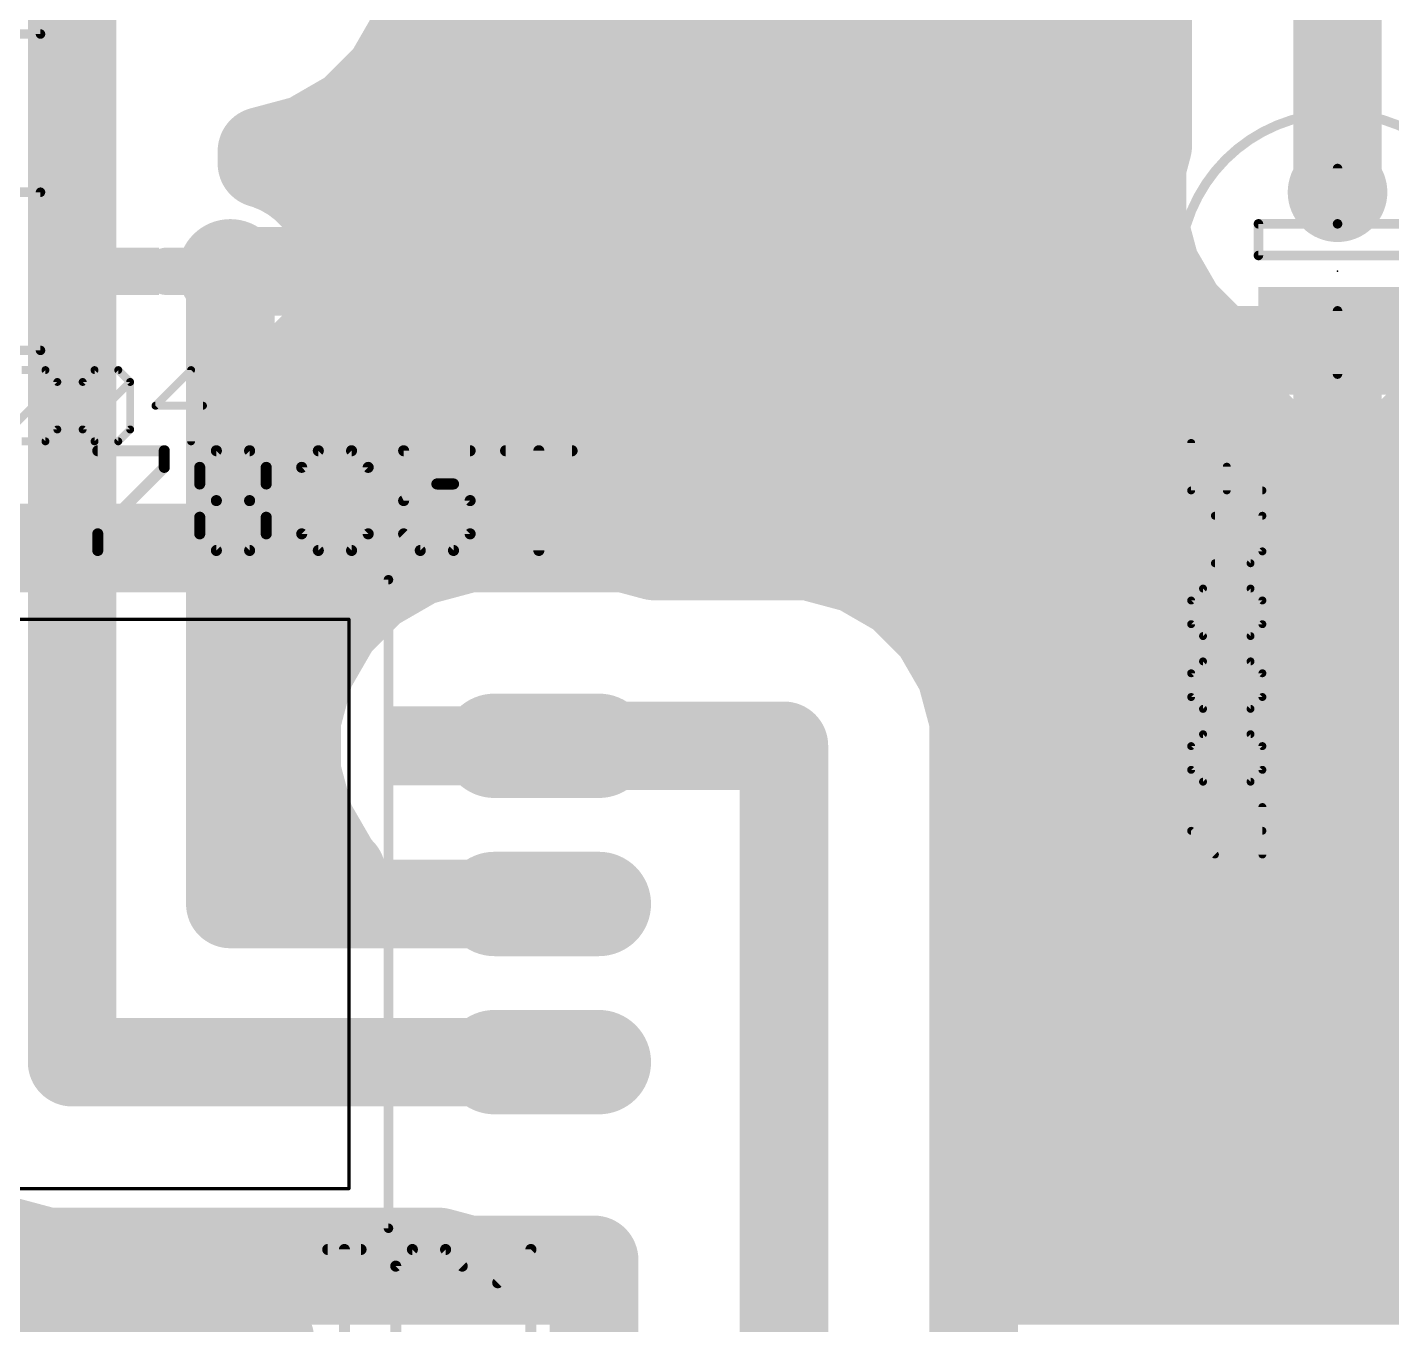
# Model space of a CAD drawing. Extents: x -14 to 150, y -1 to 89.
# Drawn here: x 15.79 to 37.7, y 37.69 to 58.53 of the extents above; entities that cross this region are included whole.
import ezdxf

# ---------------------------------------------------------------- set-up
doc = ezdxf.new("R2010")
doc.units = 0
for name, color, linetype in [('1', 22, 'CONTINUOUS'), ('16', 175, 'CONTINUOUS'), ('17', 82, 'CONTINUOUS'), ('18', 82, 'CONTINUOUS'), ('21', 253, 'CONTINUOUS'), ('23', 7, 'CONTINUOUS'), ('25', 253, 'CONTINUOUS'), ('27', 253, 'CONTINUOUS'), ('51', 253, 'CONTINUOUS')]:
    doc.layers.add(name, color=color, linetype=linetype)

# ---------------------------------------------------------------- blocks, each defined once
blk = doc.blocks.new('RECT')
blk.add_solid([(-0.5, -0.5), (0.5, -0.5), (-0.5, 0.5), (0.5, 0.5)])
blk = doc.blocks.new('ROUNDP')
at = {"const_width": 0.5}
blk.add_lwpolyline([(0, -0.25, 1), (0, 0.25, 1), (0, -0.25)], format="xyb", dxfattribs=at)
blk = doc.blocks.new('OCTAGONP')
at = {"const_width": 0.5}
blk.add_lwpolyline([(-0.25, -0.1036), (-0.25, 0.1036), (-0.1036, 0.25), (0.1036, 0.25), (0.25, 0.1036), (0.25, -0.1036), (0.1036, -0.25), (-0.1036, -0.25), (-0.25, -0.1036), (-0.25, 0.1036)], dxfattribs=at)
blk = doc.blocks.new('LONGP100')
at = {"const_width": 1}
blk.add_lwpolyline([(-0.5, 0), (0.5, 0)], dxfattribs=at)
at = {"const_width": 0.5}
for points in [[(-0.5, 0.25, 1), (-0.5, -0.25)], [(0.5, -0.25, 1), (0.5, 0.25)]]:
    blk.add_lwpolyline(points, format="xyb", dxfattribs=at)
blk = doc.blocks.new('OCTAGONV')
at = {"const_width": 0.5}
blk.add_lwpolyline([(-0.25, -0.1036), (-0.25, 0.1036), (-0.1036, 0.25), (0.1036, 0.25), (0.25, 0.1036), (0.25, -0.1036), (0.1036, -0.25), (-0.1036, -0.25), (-0.25, -0.1036), (-0.25, 0.1036)], dxfattribs=at)

msp = doc.modelspace()

# ---------------------------------------------------------------- linework, layer by layer
at = {"layer": '1', "const_width": 1.4224}
msp.add_lwpolyline([(3.81, 50.165), (19.05, 50.165)], dxfattribs=at)
at = {"layer": '1', "const_width": 0.7112}
msp.add_lwpolyline([(19.05, 49.8094, 1), (19.05, 50.5206)], format="xyb", dxfattribs=at)
at = {"layer": '16', "const_width": 1.4224}
for points in [[(36.83, 55.88), (36.83, 69.85)], [(33.782, 66.802), (33.782, 56.6248)], [(24.13, 64.77), (24.13, 54.61)], [(16.51, 59.69), (16.51, 41.91)], [(22.0086, 58.4645), (22.225, 59.272)], [(21.5906, 57.7405), (22.0086, 58.4645)], [(21.9243, 58.3184), (33.782, 58.3184)], [(20.9995, 57.1494), (21.5906, 57.7405)], [(20.2755, 56.7314), (20.9995, 57.1494)], [(19.558, 56.5391), (20.2755, 56.7314)], [(20.5606, 56.896), (33.782, 56.896)], [(19.558, 56.3409), (19.558, 56.5391)], [(33.782, 56.6248), (33.6931, 56.293)], [(19.6309, 56.3214), (19.558, 56.3409)], [(19.8493, 56.2309), (19.6309, 56.3214)], [(33.6931, 56.293), (33.6931, 55.467)], [(20.0541, 56.1127), (19.8493, 56.2309)], [(20.2416, 55.9688), (20.0541, 56.1127)], [(20.4088, 55.8016), (20.2416, 55.9688)], [(20.5527, 55.6141), (20.4088, 55.8016)], [(20.6709, 55.4093), (20.5527, 55.6141)], [(20.6338, 55.4736), (33.6931, 55.4736)], [(20.7614, 55.1909), (20.6709, 55.4093)], [(33.6931, 55.467), (33.9069, 54.6692)], [(20.8225, 54.9626), (20.7614, 55.1909)], [(20.8534, 54.7282), (20.8225, 54.9626)], [(20.8534, 54.61), (20.8534, 54.7282)], [(24.13, 54.61), (19.05, 54.61)], [(19.05, 54.61), (19.05, 50.165)], [(20.8534, 54.61), (19.558, 54.61)], [(19.558, 54.61), (19.558, 54.61)], [(19.558, 54.61), (20.8534, 54.61)], [(20.8534, 54.4918), (20.8534, 54.61)], [(24.13, 53.34), (24.13, 54.61)], [(33.9069, 54.6692), (34.3199, 53.9539)], [(20.8225, 54.2574), (20.8534, 54.4918)], [(20.7614, 54.0291), (20.8225, 54.2574)], [(20.6709, 53.8107), (20.7614, 54.0291)], [(20.7673, 54.0512), (34.2637, 54.0512)], [(34.3199, 53.9539), (34.9039, 53.3699)], [(20.5527, 53.6059), (20.6709, 53.8107)], [(20.2416, 53.2512), (20.4088, 53.4184)], [(20.4088, 53.4184), (20.5527, 53.6059)], [(20.0541, 53.1073), (20.2416, 53.2512)], [(36.83, 53.34), (24.13, 53.34)], [(34.9039, 53.3699), (35.0647, 53.277)], [(35.0647, 53.277), (35.0647, 52.6088)], [(46.99, 53.34), (36.83, 53.34)], [(19.6309, 52.8986), (19.8493, 52.9891)], [(19.8493, 52.9891), (20.0541, 53.1073)], [(19.558, 52.8791), (19.6309, 52.8986)], [(19.558, 44.958), (19.558, 52.8791)], [(19.558, 52.6288), (35.0647, 52.6288)], [(35.0647, 52.6088), (36.0988, 51.5747)], [(36.83, 51.5747), (36.83, 52.7431)], [(36.83, 52.7431), (36.83, 52.7431)], [(36.83, 52.7431), (36.83, 51.5747)], [(36.83, 52.6288), (36.83, 52.6288)], [(37.5612, 51.5747), (38.5953, 52.6088)], [(36.0988, 51.5747), (36.83, 51.5747)], [(36.83, 51.5747), (37.5612, 51.5747)], [(19.558, 51.2064), (50.8254, 51.2064)], [(19.05, 50.165), (19.05, 44.45)], [(22.8738, 50.165), (22.0663, 49.9486)], [(25.3862, 50.165), (22.8738, 50.165)], [(25.8602, 50.038), (25.3862, 50.165)], [(22.0663, 49.9486), (21.3423, 49.5306)], [(28.3413, 50.038), (25.8602, 50.038)], [(29.1165, 49.8303), (28.3413, 50.038)], [(19.558, 49.784), (21.7812, 49.784)], [(29.8115, 49.429), (29.1165, 49.8303)], [(29.1966, 49.784), (48.8286, 49.784)], [(21.3423, 49.5306), (20.7512, 48.9395)], [(30.379, 48.8615), (29.8115, 49.429)], [(20.7512, 48.9395), (20.3332, 48.2155)], [(30.7803, 48.1665), (30.379, 48.8615)], [(19.558, 48.3616), (20.4175, 48.3616)], [(20.3332, 48.2155), (20.1168, 47.408)], [(30.6676, 48.3616), (48.4124, 48.3616)], [(30.988, 47.3913), (30.7803, 48.1665)], [(20.1168, 47.408), (20.1168, 46.572)], [(30.988, 31.1912), (30.988, 47.3913)], [(19.558, 46.9392), (20.1168, 46.9392)], [(24.13, 46.99), (27.94, 46.99)], [(27.94, 46.99), (27.94, 10.16)], [(30.988, 46.9392), (48.7113, 46.9392)], [(20.1168, 46.572), (20.3332, 45.7645)], [(20.3332, 45.7645), (20.7512, 45.0405)], [(19.558, 45.5168), (20.4762, 45.5168)], [(30.988, 45.5168), (49.022, 45.5168)], [(20.8337, 44.958), (19.558, 44.958)], [(20.7512, 45.0405), (20.8337, 44.958)], [(19.05, 44.45), (24.13, 44.45)], [(30.988, 44.0944), (49.022, 44.0944)], [(30.988, 42.672), (49.022, 42.672)], [(16.51, 41.91), (24.13, 41.91)], [(30.988, 41.2496), (49.022, 41.2496)], [(30.988, 39.8272), (49.022, 39.8272)], [(14.6385, 39.471), (15.3335, 39.0697)], [(15.3335, 39.0697), (16.1087, 38.862)], [(16.1087, 38.862), (22.3998, 38.862)], [(22.3998, 38.862), (22.8738, 38.735)], [(22.8738, 38.735), (24.892, 38.735)], [(24.892, 38.735), (24.892, 9.7587)], [(-6.985, 38.4048), (24.892, 38.4048)], [(30.988, 38.4048), (49.022, 38.4048)], [(3.81, 37.465), (19.685, 37.465)], [(19.685, 37.465), (19.685, 3.81)]]:
    msp.add_lwpolyline(points, dxfattribs=at)
at = {"layer": '16', "const_width": 0.7112}
for points in [[(22.3166, 58.2867, 1), (21.7007, 58.6423)], [(21.9243, 58.674, 1), (21.9243, 57.9628)], [(33.782, 57.9628, 1), (33.782, 58.674)], [(21.6651, 58.5565, 1), (22.3521, 58.3725)], [(21.8421, 57.4891, 1), (21.3392, 57.992)], [(21.2827, 57.9183, 1), (21.8986, 57.5627)], [(21.1773, 56.8414, 1), (20.8217, 57.4573)], [(20.748, 57.4008, 1), (21.2509, 56.8979)], [(20.3675, 56.3879, 1), (20.1835, 57.0749)], [(20.5606, 57.2516, 1), (20.5606, 56.5404)], [(33.782, 56.5404, 1), (33.782, 57.2516)], [(19.9136, 56.5391, 1), (19.2024, 56.5391)], [(19.466, 56.8826, 1), (19.65, 56.1956)], [(20.0977, 57.0393, 1), (20.4533, 56.4234)], [(34.1255, 56.5327, 1), (33.4385, 56.7168)], [(19.65, 56.6844, 1), (19.466, 55.9974)], [(19.767, 56.6499, 1), (19.4948, 55.9928)], [(19.5389, 55.9779, 1), (19.723, 56.6648)], [(34.0487, 56.293, 1), (33.3375, 56.293)], [(33.4264, 56.6248, 1), (34.1376, 56.6248)], [(20.0271, 56.5388, 1), (19.6715, 55.9229)], [(20.2705, 56.3948, 1), (19.8376, 55.8306)], [(19.7132, 55.9024, 1), (19.9854, 56.5594)], [(19.8763, 55.8047, 1), (20.2319, 56.4206)], [(19.2024, 56.3409, 1), (19.9136, 56.3409)], [(20.4931, 56.2202, 1), (19.9902, 55.7173)], [(20.0251, 55.6867, 1), (20.4581, 56.2509)], [(33.3496, 56.385, 1), (34.0366, 56.2009)], [(20.6909, 56.0181, 1), (20.1267, 55.5851)], [(20.1573, 55.5502, 1), (20.6602, 56.0531)], [(20.8606, 55.7919, 1), (20.2447, 55.4363)], [(20.2706, 55.3976, 1), (20.8348, 55.8305)], [(20.6338, 55.8292, 1), (20.6338, 55.118)], [(20.9994, 55.5454, 1), (20.3424, 55.2732)], [(34.0366, 55.5591, 1), (33.3496, 55.375)], [(33.6931, 55.118, 1), (33.6931, 55.8292)], [(36.4744, 55.88, 1), (37.1856, 55.88)], [(20.3629, 55.2315, 1), (20.9788, 55.5871)], [(21.1048, 55.283, 1), (20.4179, 55.0989)], [(20.4328, 55.0548, 1), (21.0899, 55.327)], [(21.1751, 55.009, 1), (20.47, 54.9162)], [(33.3375, 55.467, 1), (34.0487, 55.467)], [(21.209, 54.7282, 1), (20.4978, 54.7282)], [(19.05, 54.9656, 1), (19.05, 54.2544)], [(19.4056, 54.61, 1), (18.6944, 54.61)], [(19.558, 54.9656, 1), (19.558, 54.2544)], [(19.9136, 54.61, 1), (19.2024, 54.61)], [(19.558, 54.9656, 1), (19.558, 54.2544)], [(20.4791, 54.8705, 1), (21.166, 55.0546)], [(21.209, 54.61, 1), (20.4978, 54.61)], [(20.8534, 54.2544, 1), (20.8534, 54.9656)], [(20.8534, 54.2544, 1), (20.8534, 54.9656)], [(24.4856, 54.61, 1), (23.7744, 54.61)], [(24.13, 54.2544, 1), (24.13, 54.9656)], [(34.2148, 54.847, 1), (33.5989, 54.4914)], [(21.206, 54.4454, 1), (20.5008, 54.5382)], [(20.5008, 54.6818, 1), (21.206, 54.7746)], [(33.5634, 54.5772, 1), (34.2504, 54.7612)], [(19.2024, 54.61, 1), (19.9136, 54.61)], [(21.166, 54.1654, 1), (20.4791, 54.3495)], [(20.4978, 54.61, 1), (21.209, 54.61)], [(20.4978, 54.4918, 1), (21.209, 54.4918)], [(23.7744, 54.61, 1), (24.4856, 54.61)], [(20.7673, 54.4068, 1), (20.7673, 53.6956)], [(21.0899, 53.893, 1), (20.4328, 54.1652)], [(20.47, 54.3038, 1), (21.1751, 54.211)], [(34.5713, 54.2053, 1), (34.0684, 53.7024)], [(34.2637, 53.6956, 1), (34.2637, 54.4068)], [(20.9788, 53.6329, 1), (20.3629, 53.9885)], [(20.4179, 54.1211, 1), (21.1048, 53.937)], [(34.0119, 53.7761, 1), (34.6278, 54.1317)], [(20.6602, 53.1669, 1), (20.1573, 53.6698)], [(20.2447, 53.7837, 1), (20.8606, 53.4281)], [(20.8348, 53.3895, 1), (20.2706, 53.8224)], [(20.3424, 53.9467, 1), (20.9994, 53.6746)], [(20.4581, 52.9691, 1), (20.0251, 53.5333)], [(20.1267, 53.6349, 1), (20.6909, 53.2019)], [(24.13, 53.6956, 1), (24.13, 52.9844)], [(35.0817, 53.6778, 1), (34.7261, 53.0619)], [(34.6524, 53.1184, 1), (35.1553, 53.6213)], [(35.4203, 53.277, 1), (34.7091, 53.277)], [(34.8869, 52.9691, 1), (35.2425, 53.585)], [(36.83, 53.6956, 1), (36.83, 52.9844)], [(36.83, 52.9844, 1), (36.83, 53.6956)], [(19.8376, 53.3894, 1), (20.2705, 52.8252)], [(19.9854, 52.6606, 1), (19.7132, 53.3176)], [(20.2319, 52.7994, 1), (19.8763, 53.4153)], [(19.9902, 53.5027, 1), (20.4931, 52.9998)], [(23.7744, 53.34, 1), (24.4856, 53.34)], [(19.9136, 52.8791, 1), (19.2024, 52.8791)], [(19.466, 53.2226, 1), (19.65, 52.5356)], [(19.4948, 53.2272, 1), (19.767, 52.5701)], [(19.6715, 53.2971, 1), (20.0271, 52.6812)], [(19.723, 52.5552, 1), (19.5389, 53.2421)], [(19.558, 52.9844, 1), (19.558, 52.2732)], [(35.3161, 52.8602, 1), (34.8133, 52.3573)], [(35.0647, 52.2732, 1), (35.0647, 52.9844)], [(37.1856, 52.7431, 1), (36.4744, 52.7431)], [(36.83, 53.0987, 1), (36.83, 52.3875)], [(37.1856, 52.7431, 1), (36.4744, 52.7431)], [(36.83, 52.9844, 1), (36.83, 52.2732)], [(36.83, 52.3875, 1), (36.83, 53.0987)], [(36.83, 52.2732, 1), (36.83, 52.9844)], [(34.7091, 52.6088, 1), (35.4203, 52.6088)], [(36.0988, 51.9303, 1), (36.0988, 51.2191)], [(35.8473, 51.3233, 1), (36.3502, 51.8261)], [(36.83, 51.9303, 1), (36.83, 51.2191)], [(36.83, 51.2191, 1), (36.83, 51.9303)], [(37.3098, 51.8261, 1), (37.8127, 51.3233)], [(37.5612, 51.2191, 1), (37.5612, 51.9303)], [(36.4744, 51.5747, 1), (37.1856, 51.5747)], [(36.4744, 51.5747, 1), (37.1856, 51.5747)], [(19.558, 51.562, 1), (19.558, 50.8508)], [(19.4056, 50.165, 1), (18.6944, 50.165)], [(22.8738, 50.5206, 1), (22.8738, 49.8094)], [(22.9658, 49.8215, 1), (22.7818, 50.5085)], [(25.4782, 50.5085, 1), (25.2942, 49.8215)], [(25.3862, 49.8094, 1), (25.3862, 50.5206)], [(21.9743, 50.2921, 1), (22.1583, 49.6051)], [(22.2441, 49.6407, 1), (21.8885, 50.2566)], [(25.8602, 50.3936, 1), (25.8602, 49.6824)], [(25.7681, 49.6945, 1), (25.9522, 50.3815)], [(28.4333, 50.3815, 1), (28.2492, 49.6945)], [(28.3413, 49.6824, 1), (28.3413, 50.3936)], [(18.6944, 50.165, 1), (19.4056, 50.165)], [(19.558, 50.1396, 1), (19.558, 49.4284)], [(21.7812, 49.4284, 1), (21.7812, 50.1396)], [(29.2943, 50.1382, 1), (28.9387, 49.5223)], [(29.1966, 50.1396, 1), (29.1966, 49.4284)], [(29.0244, 49.4868, 1), (29.2085, 50.1738)], [(21.1645, 49.8386, 1), (21.5201, 49.2227)], [(21.5938, 49.2792, 1), (21.0909, 49.7821)], [(30.063, 49.6805, 1), (29.5601, 49.1776)], [(29.6337, 49.121, 1), (29.9893, 49.737)], [(20.4997, 49.1909, 1), (21.0026, 48.688)], [(21.0591, 48.7617, 1), (20.4432, 49.1173)], [(30.687, 49.0393, 1), (30.071, 48.6837)], [(30.1276, 48.6101, 1), (30.6305, 49.113)], [(19.558, 48.7172, 1), (19.558, 48.006)], [(20.6767, 48.1235, 1), (19.9897, 48.3075)], [(20.4175, 48.006, 1), (20.4175, 48.7172)], [(30.6676, 48.7172, 1), (30.6676, 48.006)], [(31.1238, 48.2585, 1), (30.4368, 48.0744)], [(20.0252, 48.3933, 1), (20.6411, 48.0377)], [(30.4723, 47.9887, 1), (31.0882, 48.3443)], [(20.4724, 47.408, 1), (19.7612, 47.408)], [(31.3436, 47.3913, 1), (30.6324, 47.3913)], [(19.7733, 47.5, 1), (20.4603, 47.316)], [(30.6445, 47.2992, 1), (31.3315, 47.4833)], [(19.558, 47.2948, 1), (19.558, 46.5836)], [(20.1168, 46.5836, 1), (20.1168, 47.2948)], [(24.13, 47.3456, 1), (24.13, 46.6344)], [(28.2956, 46.99, 1), (27.5844, 46.99)], [(27.94, 46.6344, 1), (27.94, 47.3456)], [(30.988, 47.2948, 1), (30.988, 46.5836)], [(20.4603, 46.664, 1), (19.7733, 46.48)], [(19.7612, 46.572, 1), (20.4724, 46.572)], [(20.6411, 45.9423, 1), (20.0252, 45.5867)], [(19.558, 45.8724, 1), (19.558, 45.1612)], [(19.9897, 45.6725, 1), (20.6767, 45.8565)], [(20.4762, 45.1612, 1), (20.4762, 45.8724)], [(30.988, 45.8724, 1), (30.988, 45.1612)], [(19.558, 45.3136, 1), (19.558, 44.6024)], [(21.0026, 45.292, 1), (20.4997, 44.7891)], [(20.4432, 44.8627, 1), (21.0591, 45.2183)], [(20.8337, 44.6024, 1), (20.8337, 45.3136)], [(20.5822, 44.7065, 1), (21.0851, 45.2094)], [(19.05, 44.8056, 1), (19.05, 44.0944)], [(19.2024, 44.958, 1), (19.9136, 44.958)], [(24.13, 44.0944, 1), (24.13, 44.8056)], [(18.6944, 44.45, 1), (19.4056, 44.45)], [(30.988, 44.45, 1), (30.988, 43.7388)], [(30.988, 43.0276, 1), (30.988, 42.3164)], [(16.51, 42.2656, 1), (16.51, 41.5544)], [(24.13, 41.5544, 1), (24.13, 42.2656)], [(16.1544, 41.91, 1), (16.8656, 41.91)], [(30.988, 41.6052, 1), (30.988, 40.894)], [(30.988, 40.1828, 1), (30.988, 39.4716)], [(15.1557, 38.7618, 1), (15.5113, 39.3777)], [(16.1087, 39.2176, 1), (16.1087, 38.5064)], [(16.0167, 38.5185, 1), (16.2008, 39.2055)], [(22.4919, 39.2055, 1), (22.3078, 38.5185)], [(22.3998, 38.5064, 1), (22.3998, 39.2176)], [(22.8738, 39.0906, 1), (22.8738, 38.3794)], [(25.2476, 38.735, 1), (24.5364, 38.735)], [(24.892, 38.3794, 1), (24.892, 39.0906)], [(22.7818, 38.3915, 1), (22.9658, 39.0785)], [(24.892, 38.0492, 1), (24.892, 38.7604)], [(30.988, 38.7604, 1), (30.988, 38.0492)], [(20.0406, 37.465, 1), (19.3294, 37.465)], [(19.685, 37.1094, 1), (19.685, 37.8206)]]:
    msp.add_lwpolyline(points, format="xyb", dxfattribs=at)
at = {"layer": '21'}
for points, const_width in [([(16.002, 58.42), (16.002, 60.96)], 0.1524), ([(16.002, 58.42), (11.938, 58.42)], 0.1524), ([(11.938, 55.88), (16.002, 55.88)], 0.1524), ([(16.002, 53.34), (16.002, 55.88)], 0.1524), ([(16.002, 53.34), (11.938, 53.34)], 0.1524), ([(21.59, 49.657), (9.144, 49.657)], 0.1524), ([(21.59, 39.243), (21.59, 49.657)], 0.1524), ([(12.7, 49.022), (20.955, 49.022)], 0.0508), ([(20.955, 39.878), (20.955, 49.022)], 0.0508), ([(20.955, 39.878), (12.7, 39.878)], 0.0508), ([(21.59, 39.243), (9.144, 39.243)], 0.1524)]:
    msp.add_lwpolyline(points, dxfattribs=dict(at, const_width=const_width))
for points, const_width in [([(15.9639, 58.42, 1), (16.0401, 58.42)], 0.0762), ([(16.002, 58.3819, 1), (16.002, 58.4581)], 0.0762), ([(36.83, 52.07, 1), (36.83, 57.15, 1), (36.83, 52.07)], 0.1524), ([(16.0401, 55.88, 1), (15.9639, 55.88)], 0.0762), ([(16.002, 55.8419, 1), (16.002, 55.9181)], 0.0762), ([(15.9639, 53.34, 1), (16.0401, 53.34)], 0.0762), ([(16.002, 53.3019, 1), (16.002, 53.3781)], 0.0762), ([(21.6281, 49.657, 1), (21.5519, 49.657)], 0.0762), ([(21.59, 49.6189, 1), (21.59, 49.6951)], 0.0762), ([(20.9677, 49.022, 1), (20.9423, 49.022)], 0.0254), ([(20.955, 49.0093, 1), (20.955, 49.0347)], 0.0254), ([(20.9423, 39.878, 1), (20.9677, 39.878)], 0.0254), ([(20.955, 39.8653, 1), (20.955, 39.8907)], 0.0254), ([(21.5519, 39.243, 1), (21.6281, 39.243)], 0.0762), ([(21.59, 39.2049, 1), (21.59, 39.2811)], 0.0762)]:
    msp.add_lwpolyline(points, format="xyb", dxfattribs=dict(at, const_width=const_width))
at = {"layer": '23'}
msp.add_point((36.83, 54.61), dxfattribs=at)
at = {"layer": '25', "const_width": 0.1778}
for points in [[(20.6151, 38.9015), (21.149, 38.9015)], [(20.8821, 37.2999), (20.8821, 38.9015)], [(21.9735, 38.9015), (21.7066, 38.6345)], [(22.5074, 38.9015), (21.9735, 38.9015)], [(22.7743, 38.6345), (22.5074, 38.9015)], [(23.3437, 38.3676), (23.8776, 38.9015)], [(23.8776, 38.9015), (23.8776, 37.2999)], [(21.7066, 38.6345), (21.7066, 37.5668)]]:
    msp.add_lwpolyline(points, dxfattribs=at)
at = {"layer": '25', "const_width": 0.0889}
for points in [[(20.6151, 38.9459, 1), (20.6151, 38.857)], [(20.9265, 38.9015, 1), (20.8376, 38.9015)], [(21.149, 38.857, 1), (21.149, 38.9459)], [(21.9735, 38.9459, 1), (21.9735, 38.857)], [(22.0049, 38.87, 1), (21.9421, 38.9329)], [(22.5388, 38.9329, 1), (22.4759, 38.87)], [(22.5074, 38.857, 1), (22.5074, 38.9459)], [(23.922, 38.9015, 1), (23.8331, 38.9015)], [(23.909, 38.87, 1), (23.8462, 38.9329)], [(21.751, 38.6345, 1), (21.6621, 38.6345)], [(21.6752, 38.666, 1), (21.738, 38.6031)], [(22.7429, 38.6031, 1), (22.8057, 38.666)], [(23.3123, 38.399, 1), (23.3752, 38.3362)]]:
    msp.add_lwpolyline(points, format="xyb", dxfattribs=at)
at = {"layer": '27'}
for points, const_width in [([(15.7004, 53.0235), (16.0817, 53.0235)], 0.127), ([(16.0817, 53.0235), (16.2723, 52.8328)], 0.127), ([(16.6791, 52.8328), (16.8697, 53.0235)], 0.127), ([(16.8697, 53.0235), (17.2511, 53.0235)], 0.127), ([(17.2511, 53.0235), (17.4417, 52.8328)], 0.127), ([(18.4205, 53.0235), (17.8485, 52.4515)], 0.127), ([(18.4205, 51.8795), (18.4205, 53.0235)], 0.127), ([(15.5097, 52.0702), (16.2723, 52.8328)], 0.127), ([(16.2723, 52.8328), (16.2723, 52.0702)], 0.127), ([(16.6791, 52.0702), (16.6791, 52.8328)], 0.127), ([(16.6791, 52.0702), (17.4417, 52.8328)], 0.127), ([(17.4417, 52.8328), (17.4417, 52.0702)], 0.127), ([(17.8485, 52.4515), (18.6111, 52.4515)], 0.127), ([(16.0817, 51.8795), (15.7004, 51.8795)], 0.127), ([(16.2723, 52.0702), (16.0817, 51.8795)], 0.127), ([(16.8697, 51.8795), (16.6791, 52.0702)], 0.127), ([(17.2511, 51.8795), (16.8697, 51.8795)], 0.127), ([(17.4417, 52.0702), (17.2511, 51.8795)], 0.127), ([(16.9221, 51.7285), (17.9898, 51.7285)], 0.1778), ([(17.9898, 51.7285), (17.9898, 51.4615)], 0.1778), ([(18.5593, 51.4615), (18.8262, 51.7285)], 0.1778), ([(18.8262, 51.7285), (19.36, 51.7285)], 0.1778), ([(19.36, 51.7285), (19.627, 51.4615)], 0.1778), ([(20.1964, 51.4615), (20.4633, 51.7285)], 0.1778), ([(20.4633, 51.7285), (20.9972, 51.7285)], 0.1778), ([(20.9972, 51.7285), (21.2641, 51.4615)], 0.1778), ([(22.9013, 51.7285), (21.8336, 51.7285)], 0.1778), ([(21.8336, 51.7285), (21.8336, 50.9277)], 0.1778), ([(23.4707, 51.7285), (24.5384, 51.7285)], 0.1778), ([(24.0046, 50.1269), (24.0046, 51.7285)], 0.1778), ([(34.4795, 51.0911), (34.4795, 51.8537)], 0.127), ([(17.9898, 51.4615), (16.9221, 50.3938)], 0.1778), ([(18.5593, 51.1946), (18.5593, 51.4615)], 0.1778), ([(19.627, 51.4615), (19.627, 51.1946)], 0.1778), ([(20.1964, 50.3938), (20.1964, 51.4615)], 0.1778), ([(20.1964, 50.3938), (21.2641, 51.4615)], 0.1778), ([(21.2641, 51.4615), (21.2641, 50.3938)], 0.1778), ([(35.0515, 51.0911), (35.0515, 51.4724)], 0.127), ([(18.8262, 50.9277), (18.5593, 51.1946)], 0.1778), ([(19.627, 51.1946), (19.36, 50.9277)], 0.1778), ([(21.8336, 50.9277), (22.3674, 51.1946)], 0.1778), ([(22.3674, 51.1946), (22.6344, 51.1946)], 0.1778), ([(22.6344, 51.1946), (22.9013, 50.9277)], 0.1778), ([(35.6235, 51.0911), (34.4795, 51.0911)], 0.127), ([(18.5593, 50.6608), (18.8262, 50.9277)], 0.1778), ([(18.8262, 50.9277), (19.36, 50.9277)], 0.1778), ([(19.36, 50.9277), (19.627, 50.6608)], 0.1778), ([(22.9013, 50.9277), (22.9013, 50.3938)], 0.1778), ([(18.5593, 50.3938), (18.5593, 50.6608)], 0.1778), ([(19.627, 50.6608), (19.627, 50.3938)], 0.1778), ([(35.6235, 50.6843), (34.8608, 50.6843)], 0.127), ([(35.6235, 50.1124), (35.6235, 50.6843)], 0.127), ([(16.9221, 50.3938), (16.9221, 50.1269)], 0.1778), ([(18.8262, 50.1269), (18.5593, 50.3938)], 0.1778), ([(19.627, 50.3938), (19.36, 50.1269)], 0.1778), ([(20.4633, 50.1269), (20.1964, 50.3938)], 0.1778), ([(21.2641, 50.3938), (20.9972, 50.1269)], 0.1778), ([(22.1005, 50.1269), (21.8336, 50.3938)], 0.1778), ([(22.9013, 50.3938), (22.6344, 50.1269)], 0.1778), ([(19.36, 50.1269), (18.8262, 50.1269)], 0.1778), ([(20.9972, 50.1269), (20.4633, 50.1269)], 0.1778), ([(22.6344, 50.1269), (22.1005, 50.1269)], 0.1778), ([(35.4328, 49.9217), (35.6235, 50.1124)], 0.127), ([(34.8608, 49.9217), (35.4328, 49.9217)], 0.127), ([(34.4795, 49.3243), (34.6702, 49.5149)], 0.127), ([(34.6702, 49.5149), (35.4328, 49.5149)], 0.127), ([(35.4328, 48.7523), (34.6702, 49.5149)], 0.127), ([(35.4328, 49.5149), (35.6235, 49.3243)], 0.127), ([(34.4795, 48.943), (34.4795, 49.3243)], 0.127), ([(35.6235, 49.3243), (35.6235, 48.943)], 0.127), ([(34.6702, 48.7523), (34.4795, 48.943)], 0.127), ([(35.6235, 48.943), (35.4328, 48.7523)], 0.127), ([(35.4328, 48.7523), (34.6702, 48.7523)], 0.127), ([(34.4795, 48.1549), (34.6702, 48.3455)], 0.127), ([(34.4795, 47.7736), (34.4795, 48.1549)], 0.127), ([(34.6702, 48.3455), (35.4328, 48.3455)], 0.127), ([(35.4328, 47.5829), (34.6702, 48.3455)], 0.127), ([(35.4328, 48.3455), (35.6235, 48.1549)], 0.127), ([(35.6235, 48.1549), (35.6235, 47.7736)], 0.127), ([(34.6702, 47.5829), (34.4795, 47.7736)], 0.127), ([(35.6235, 47.7736), (35.4328, 47.5829)], 0.127), ([(35.4328, 47.5829), (34.6702, 47.5829)], 0.127), ([(34.4795, 46.9855), (34.6702, 47.1761)], 0.127), ([(34.6702, 47.1761), (35.4328, 47.1761)], 0.127), ([(35.4328, 46.4135), (34.6702, 47.1761)], 0.127), ([(35.4328, 47.1761), (35.6235, 46.9855)], 0.127), ([(34.4795, 46.6042), (34.4795, 46.9855)], 0.127), ([(35.6235, 46.9855), (35.6235, 46.6042)], 0.127), ([(34.6702, 46.4135), (34.4795, 46.6042)], 0.127), ([(35.4328, 46.4135), (34.6702, 46.4135)], 0.127), ([(35.6235, 46.6042), (35.4328, 46.4135)], 0.127), ([(35.6235, 45.2441), (35.6235, 46.0068)], 0.127), ([(34.8608, 45.2441), (34.4795, 45.6254)], 0.127), ([(34.4795, 45.6254), (35.6235, 45.6254)], 0.127)]:
    msp.add_lwpolyline(points, dxfattribs=dict(at, const_width=const_width))
for points, const_width in [([(16.1041, 53.0459, 1), (16.0592, 53.001)], 0.0635), ([(16.0817, 52.9917, 1), (16.0817, 53.0552)], 0.0635), ([(16.8697, 53.0552, 1), (16.8697, 52.9917)], 0.0635), ([(16.8922, 53.001, 1), (16.8473, 53.0459)], 0.0635), ([(17.2735, 53.0459, 1), (17.2286, 53.001)], 0.0635), ([(17.2511, 52.9917, 1), (17.2511, 53.0552)], 0.0635), ([(18.4522, 53.0235, 1), (18.3887, 53.0235)], 0.0635), ([(18.4429, 53.001, 1), (18.398, 53.0459)], 0.0635), ([(16.3041, 52.8328, 1), (16.2406, 52.8328)], 0.0635), ([(16.2948, 52.8104, 1), (16.2499, 52.8553)], 0.0635), ([(16.2499, 52.8104, 1), (16.2948, 52.8553)], 0.0635), ([(16.7108, 52.8328, 1), (16.6473, 52.8328)], 0.0635), ([(16.6566, 52.8553, 1), (16.7015, 52.8104)], 0.0635), ([(17.4735, 52.8328, 1), (17.41, 52.8328)], 0.0635), ([(17.4642, 52.8104, 1), (17.4193, 52.8553)], 0.0635), ([(17.4193, 52.8104, 1), (17.4642, 52.8553)], 0.0635), ([(17.8485, 52.4832, 1), (17.8485, 52.4197)], 0.0635), ([(17.826, 52.4739, 1), (17.8709, 52.429)], 0.0635), ([(18.6111, 52.4197, 1), (18.6111, 52.4832)], 0.0635), ([(16.0592, 51.902, 1), (16.1041, 51.857)], 0.0635), ([(16.0817, 51.8477, 1), (16.0817, 51.9113)], 0.0635), ([(16.2406, 52.0702, 1), (16.3041, 52.0702)], 0.0635), ([(16.2948, 52.0477, 1), (16.2499, 52.0926)], 0.0635), ([(16.7015, 52.0926, 1), (16.6566, 52.0477)], 0.0635), ([(16.6566, 52.0926, 1), (16.7015, 52.0477)], 0.0635), ([(16.6473, 52.0702, 1), (16.7108, 52.0702)], 0.0635), ([(16.8697, 51.9113, 1), (16.8697, 51.8477)], 0.0635), ([(16.8473, 51.857, 1), (16.8922, 51.902)], 0.0635), ([(17.2286, 51.902, 1), (17.2735, 51.857)], 0.0635), ([(17.2511, 51.8477, 1), (17.2511, 51.9113)], 0.0635), ([(17.41, 52.0702, 1), (17.4735, 52.0702)], 0.0635), ([(17.4642, 52.0477, 1), (17.4193, 52.0926)], 0.0635), ([(16.9221, 51.7729, 1), (16.9221, 51.684)], 0.0889), ([(18.0343, 51.7285, 1), (17.9454, 51.7285)], 0.0889), ([(17.9898, 51.684, 1), (17.9898, 51.7729)], 0.0889), ([(18.3887, 51.8795, 1), (18.4522, 51.8795)], 0.0635), ([(18.8262, 51.7729, 1), (18.8262, 51.684)], 0.0889), ([(18.8576, 51.697, 1), (18.7948, 51.7599)], 0.0889), ([(19.3915, 51.7599, 1), (19.3286, 51.697)], 0.0889), ([(19.36, 51.684, 1), (19.36, 51.7729)], 0.0889), ([(20.4633, 51.7729, 1), (20.4633, 51.684)], 0.0889), ([(20.4948, 51.697, 1), (20.4319, 51.7599)], 0.0889), ([(21.0286, 51.7599, 1), (20.9658, 51.697)], 0.0889), ([(20.9972, 51.684, 1), (20.9972, 51.7729)], 0.0889), ([(21.878, 51.7285, 1), (21.7891, 51.7285)], 0.0889), ([(21.8336, 51.7729, 1), (21.8336, 51.684)], 0.0889), ([(22.9013, 51.684, 1), (22.9013, 51.7729)], 0.0889), ([(23.4707, 51.7729, 1), (23.4707, 51.684)], 0.0889), ([(24.049, 51.7285, 1), (23.9601, 51.7285)], 0.0889), ([(24.5384, 51.684, 1), (24.5384, 51.7729)], 0.0889), ([(34.5113, 51.8537, 1), (34.4478, 51.8537)], 0.0635), ([(17.9454, 51.4615, 1), (18.0343, 51.4615)], 0.0889), ([(18.0212, 51.4301, 1), (17.9584, 51.493)], 0.0889), ([(18.6037, 51.4615, 1), (18.5148, 51.4615)], 0.0889), ([(18.5278, 51.493, 1), (18.5907, 51.4301)], 0.0889), ([(19.6714, 51.4615, 1), (19.5825, 51.4615)], 0.0889), ([(19.5955, 51.4301, 1), (19.6584, 51.493)], 0.0889), ([(20.2409, 51.4615, 1), (20.152, 51.4615)], 0.0889), ([(20.165, 51.493, 1), (20.2278, 51.4301)], 0.0889), ([(21.3086, 51.4615, 1), (21.2197, 51.4615)], 0.0889), ([(21.2956, 51.4301, 1), (21.2327, 51.493)], 0.0889), ([(21.2327, 51.4301, 1), (21.2956, 51.493)], 0.0889), ([(35.0833, 51.4724, 1), (35.0198, 51.4724)], 0.0635), ([(18.5907, 51.226, 1), (18.5278, 51.1632)], 0.0889), ([(19.6584, 51.1632, 1), (19.5955, 51.226)], 0.0889), ([(22.3674, 51.2391, 1), (22.3674, 51.1502)], 0.0889), ([(22.3873, 51.1549, 1), (22.3476, 51.2344)], 0.0889), ([(22.6658, 51.226, 1), (22.6029, 51.1632)], 0.0889), ([(22.6344, 51.1502, 1), (22.6344, 51.2391)], 0.0889), ([(18.5148, 51.1946, 1), (18.6037, 51.1946)], 0.0889), ([(19.5825, 51.1946, 1), (19.6714, 51.1946)], 0.0889), ([(34.4795, 51.1228, 1), (34.4795, 51.0593)], 0.0635), ([(34.4478, 51.0911, 1), (34.5113, 51.0911)], 0.0635), ([(35.0198, 51.0911, 1), (35.0833, 51.0911)], 0.0635), ([(35.6235, 51.0593, 1), (35.6235, 51.1228)], 0.0635), ([(18.8262, 50.9721, 1), (18.8262, 50.8832)], 0.0889), ([(18.8576, 50.8963, 1), (18.7948, 50.9591)], 0.0889), ([(18.7948, 50.8963, 1), (18.8576, 50.9591)], 0.0889), ([(19.3915, 50.9591, 1), (19.3286, 50.8963)], 0.0889), ([(19.3286, 50.9591, 1), (19.3915, 50.8963)], 0.0889), ([(19.36, 50.8832, 1), (19.36, 50.9721)], 0.0889), ([(21.8137, 50.9674, 1), (21.8535, 50.8879)], 0.0889), ([(21.7891, 50.9277, 1), (21.878, 50.9277)], 0.0889), ([(22.9457, 50.9277, 1), (22.8568, 50.9277)], 0.0889), ([(22.8699, 50.8963, 1), (22.9327, 50.9591)], 0.0889), ([(18.6037, 50.6608, 1), (18.5148, 50.6608)], 0.0889), ([(18.5278, 50.6922, 1), (18.5907, 50.6293)], 0.0889), ([(19.6714, 50.6608, 1), (19.5825, 50.6608)], 0.0889), ([(19.5955, 50.6293, 1), (19.6584, 50.6922)], 0.0889), ([(34.8608, 50.7161, 1), (34.8608, 50.6526)], 0.0635), ([(35.6553, 50.6843, 1), (35.5917, 50.6843)], 0.0635), ([(35.6235, 50.6526, 1), (35.6235, 50.7161)], 0.0635), ([(16.8907, 50.4253, 1), (16.9535, 50.3624)], 0.0889), ([(16.9666, 50.3938, 1), (16.8777, 50.3938)], 0.0889), ([(18.5907, 50.4253, 1), (18.5278, 50.3624)], 0.0889), ([(18.5148, 50.3938, 1), (18.6037, 50.3938)], 0.0889), ([(19.5825, 50.3938, 1), (19.6714, 50.3938)], 0.0889), ([(19.6584, 50.3624, 1), (19.5955, 50.4253)], 0.0889), ([(20.2278, 50.4253, 1), (20.165, 50.3624)], 0.0889), ([(20.165, 50.4253, 1), (20.2278, 50.3624)], 0.0889), ([(20.152, 50.3938, 1), (20.2409, 50.3938)], 0.0889), ([(21.2197, 50.3938, 1), (21.3086, 50.3938)], 0.0889), ([(21.2956, 50.3624, 1), (21.2327, 50.4253)], 0.0889), ([(21.865, 50.4253, 1), (21.8021, 50.3624)], 0.0889), ([(22.8568, 50.3938, 1), (22.9457, 50.3938)], 0.0889), ([(22.9327, 50.3624, 1), (22.8699, 50.4253)], 0.0889), ([(18.8262, 50.1713, 1), (18.8262, 50.0825)], 0.0889), ([(18.7948, 50.0955, 1), (18.8576, 50.1583)], 0.0889), ([(19.3286, 50.1583, 1), (19.3915, 50.0955)], 0.0889), ([(19.36, 50.0825, 1), (19.36, 50.1713)], 0.0889), ([(20.4633, 50.1713, 1), (20.4633, 50.0825)], 0.0889), ([(20.4319, 50.0955, 1), (20.4948, 50.1583)], 0.0889), ([(20.9658, 50.1583, 1), (21.0286, 50.0955)], 0.0889), ([(20.9972, 50.0825, 1), (20.9972, 50.1713)], 0.0889), ([(22.1005, 50.1713, 1), (22.1005, 50.0825)], 0.0889), ([(22.0691, 50.0955, 1), (22.1319, 50.1583)], 0.0889), ([(22.6029, 50.1583, 1), (22.6658, 50.0955)], 0.0889), ([(22.6344, 50.0825, 1), (22.6344, 50.1713)], 0.0889), ([(35.646, 50.0899, 1), (35.601, 50.1348)], 0.0635), ([(16.8777, 50.1269, 1), (16.9666, 50.1269)], 0.0889), ([(23.9601, 50.1269, 1), (24.049, 50.1269)], 0.0889), ([(34.8608, 49.9534, 1), (34.8608, 49.8899)], 0.0635), ([(35.4104, 49.9441, 1), (35.4553, 49.8992)], 0.0635), ([(35.4328, 49.8899, 1), (35.4328, 49.9534)], 0.0635), ([(35.5917, 50.1124, 1), (35.6553, 50.1124)], 0.0635), ([(34.6702, 49.5467, 1), (34.6702, 49.4832)], 0.0635), ([(34.6926, 49.5374, 1), (34.6477, 49.4925)], 0.0635), ([(34.6926, 49.4925, 1), (34.6477, 49.5374)], 0.0635), ([(35.4553, 49.5374, 1), (35.4104, 49.4925)], 0.0635), ([(35.4328, 49.4832, 1), (35.4328, 49.5467)], 0.0635), ([(34.5113, 49.3243, 1), (34.4478, 49.3243)], 0.0635), ([(34.4571, 49.3467, 1), (34.502, 49.3018)], 0.0635), ([(35.6553, 49.3243, 1), (35.5917, 49.3243)], 0.0635), ([(35.601, 49.3018, 1), (35.646, 49.3467)], 0.0635), ([(34.4478, 48.943, 1), (34.5113, 48.943)], 0.0635), ([(34.502, 48.9654, 1), (34.4571, 48.9205)], 0.0635), ([(35.5917, 48.943, 1), (35.6553, 48.943)], 0.0635), ([(35.646, 48.9205, 1), (35.601, 48.9654)], 0.0635), ([(34.6702, 48.784, 1), (34.6702, 48.7205)], 0.0635), ([(34.6477, 48.7298, 1), (34.6926, 48.7747)], 0.0635), ([(35.4104, 48.7747, 1), (35.4553, 48.7298)], 0.0635), ([(35.4104, 48.7298, 1), (35.4553, 48.7747)], 0.0635), ([(35.4328, 48.7205, 1), (35.4328, 48.784)], 0.0635), ([(34.5113, 48.1549, 1), (34.4478, 48.1549)], 0.0635), ([(34.4571, 48.1773, 1), (34.502, 48.1324)], 0.0635), ([(34.6702, 48.3773, 1), (34.6702, 48.3138)], 0.0635), ([(34.6926, 48.368, 1), (34.6477, 48.3231)], 0.0635), ([(34.6926, 48.3231, 1), (34.6477, 48.368)], 0.0635), ([(35.4553, 48.368, 1), (35.4104, 48.3231)], 0.0635), ([(35.4328, 48.3138, 1), (35.4328, 48.3773)], 0.0635), ([(35.6553, 48.1549, 1), (35.5917, 48.1549)], 0.0635), ([(35.601, 48.1324, 1), (35.646, 48.1773)], 0.0635), ([(34.4478, 47.7736, 1), (34.5113, 47.7736)], 0.0635), ([(34.502, 47.796, 1), (34.4571, 47.7511)], 0.0635), ([(35.5917, 47.7736, 1), (35.6553, 47.7736)], 0.0635), ([(35.646, 47.7511, 1), (35.601, 47.796)], 0.0635), ([(34.6702, 47.6146, 1), (34.6702, 47.5511)], 0.0635), ([(34.6477, 47.5604, 1), (34.6926, 47.6053)], 0.0635), ([(35.4104, 47.6053, 1), (35.4553, 47.5604)], 0.0635), ([(35.4104, 47.5604, 1), (35.4553, 47.6053)], 0.0635), ([(35.4328, 47.5511, 1), (35.4328, 47.6146)], 0.0635), ([(34.6702, 47.2079, 1), (34.6702, 47.1444)], 0.0635), ([(34.6926, 47.1986, 1), (34.6477, 47.1537)], 0.0635), ([(34.6926, 47.1537, 1), (34.6477, 47.1986)], 0.0635), ([(35.4553, 47.1986, 1), (35.4104, 47.1537)], 0.0635), ([(35.4328, 47.1444, 1), (35.4328, 47.2079)], 0.0635), ([(34.5113, 46.9855, 1), (34.4478, 46.9855)], 0.0635), ([(34.4571, 47.0079, 1), (34.502, 46.963)], 0.0635), ([(35.6553, 46.9855, 1), (35.5917, 46.9855)], 0.0635), ([(35.601, 46.963, 1), (35.646, 47.0079)], 0.0635), ([(34.4478, 46.6042, 1), (34.5113, 46.6042)], 0.0635), ([(34.502, 46.6266, 1), (34.4571, 46.5817)], 0.0635), ([(34.6702, 46.4453, 1), (34.6702, 46.3817)], 0.0635), ([(34.6477, 46.391, 1), (34.6926, 46.436)], 0.0635), ([(35.4104, 46.436, 1), (35.4553, 46.391)], 0.0635), ([(35.4104, 46.391, 1), (35.4553, 46.436)], 0.0635), ([(35.4328, 46.3817, 1), (35.4328, 46.4453)], 0.0635), ([(35.5917, 46.6042, 1), (35.6553, 46.6042)], 0.0635), ([(35.646, 46.5817, 1), (35.601, 46.6266)], 0.0635), ([(35.6553, 46.0068, 1), (35.5917, 46.0068)], 0.0635), ([(34.4795, 45.6572, 1), (34.4795, 45.5937)], 0.0635), ([(34.502, 45.6479, 1), (34.4571, 45.603)], 0.0635), ([(35.6235, 45.5937, 1), (35.6235, 45.6572)], 0.0635), ([(34.8384, 45.2217, 1), (34.8833, 45.2666)], 0.0635), ([(35.5917, 45.2441, 1), (35.6553, 45.2441)], 0.0635)]:
    msp.add_lwpolyline(points, format="xyb", dxfattribs=dict(at, const_width=const_width))
at = {"layer": '51'}
for points, const_width in [([(36.83, 56.261), (36.83, 55.372)], 0.1524), ([(36.83, 55.372), (35.56, 55.372)], 0.1524), ([(35.56, 55.372), (35.56, 54.864)], 0.1524), ([(38.1, 55.372), (36.83, 55.372)], 0.1524), ([(19.05, 54.61), (18.034, 54.61)], 0.762), ([(35.56, 54.864), (38.1, 54.864)], 0.1524), ([(36.83, 53.975), (36.83, 52.959)], 0.1524)]:
    msp.add_lwpolyline(points, dxfattribs=dict(at, const_width=const_width))
for points, const_width in [([(36.8681, 56.261, 1), (36.7919, 56.261)], 0.0762), ([(35.56, 55.4101, 1), (35.56, 55.3339)], 0.0762), ([(35.5981, 55.372, 1), (35.5219, 55.372)], 0.0762), ([(36.83, 55.4101, 1), (36.83, 55.3339)], 0.0762), ([(36.83, 55.3339, 1), (36.83, 55.4101)], 0.0762), ([(36.7919, 55.372, 1), (36.8681, 55.372)], 0.0762), ([(18.034, 54.8005, 1), (18.034, 54.4195)], 0.381), ([(19.05, 54.4195, 1), (19.05, 54.8005)], 0.381), ([(35.56, 54.9021, 1), (35.56, 54.8259)], 0.0762), ([(35.5219, 54.864, 1), (35.5981, 54.864)], 0.0762), ([(36.8681, 53.975, 1), (36.7919, 53.975)], 0.0762), ([(36.7919, 52.959, 1), (36.8681, 52.959)], 0.0762)]:
    msp.add_lwpolyline(points, format="xyb", dxfattribs=dict(at, const_width=const_width))

# ---------------------------------------------------------------- block references
at = {"layer": '17'}
for name, p, xscale, yscale, rotation in [('ROUNDP', (36.83, 55.88), 1.6002, 1.6002, 270), ('ROUNDP', (36.83, 55.88), 1.6002, 1.6002, 270), ('OCTAGONP', (36.83, 53.34), 1.6002, 1.6002, 270), ('OCTAGONP', (36.83, 53.34), 1.6002, 1.6002, 270), ('LONGP100', (24.13, 46.99), 1.6764, 1.6764, 180), ('LONGP100', (24.13, 46.99), 1.6764, 1.6764, 180), ('LONGP100', (24.13, 44.45), 1.6764, 1.6764, 180), ('LONGP100', (24.13, 44.45), 1.6764, 1.6764, 180), ('LONGP100', (24.13, 41.91), 1.6764, 1.6764, 180), ('LONGP100', (24.13, 41.91), 1.6764, 1.6764, 180)]:
    msp.add_blockref(name, p, dxfattribs=dict(at, xscale=xscale, yscale=yscale, rotation=rotation))
at = {"layer": '17', "xscale": 1.6764, "yscale": 1.6764}
msp.add_blockref('ROUNDP', (19.05, 54.61), dxfattribs=at)
msp.add_blockref('ROUNDP', (19.05, 54.61), dxfattribs=at)
at = {"layer": '18', "xscale": 1.2064, "yscale": 1.2064}
msp.add_blockref('OCTAGONV', (19.05, 50.165), dxfattribs=at)
msp.add_blockref('OCTAGONV', (19.05, 50.165), dxfattribs=at)
at = {"layer": '21', "xscale": 1.905, "yscale": 0.762}
msp.add_blockref('RECT', (16.9545, 54.61), dxfattribs=at)
at = {"layer": '21', "rotation": 90}
for p, xscale, yscale in [((22.987, 46.99), 1.27, 2.794), ((24.7015, 46.99), 0.762, 0.635), ((22.987, 44.45), 1.27, 2.794), ((24.7015, 44.45), 0.762, 0.635), ((22.987, 41.91), 1.27, 2.794), ((24.7015, 41.91), 0.762, 0.635)]:
    msp.add_blockref('RECT', p, dxfattribs=dict(at, xscale=xscale, yscale=yscale))
at = {"layer": '51', "xscale": 0.508, "yscale": 2.54, "rotation": 270}
msp.add_blockref('RECT', (36.83, 54.102), dxfattribs=at)

doc.saveas('drawing.dxf')
